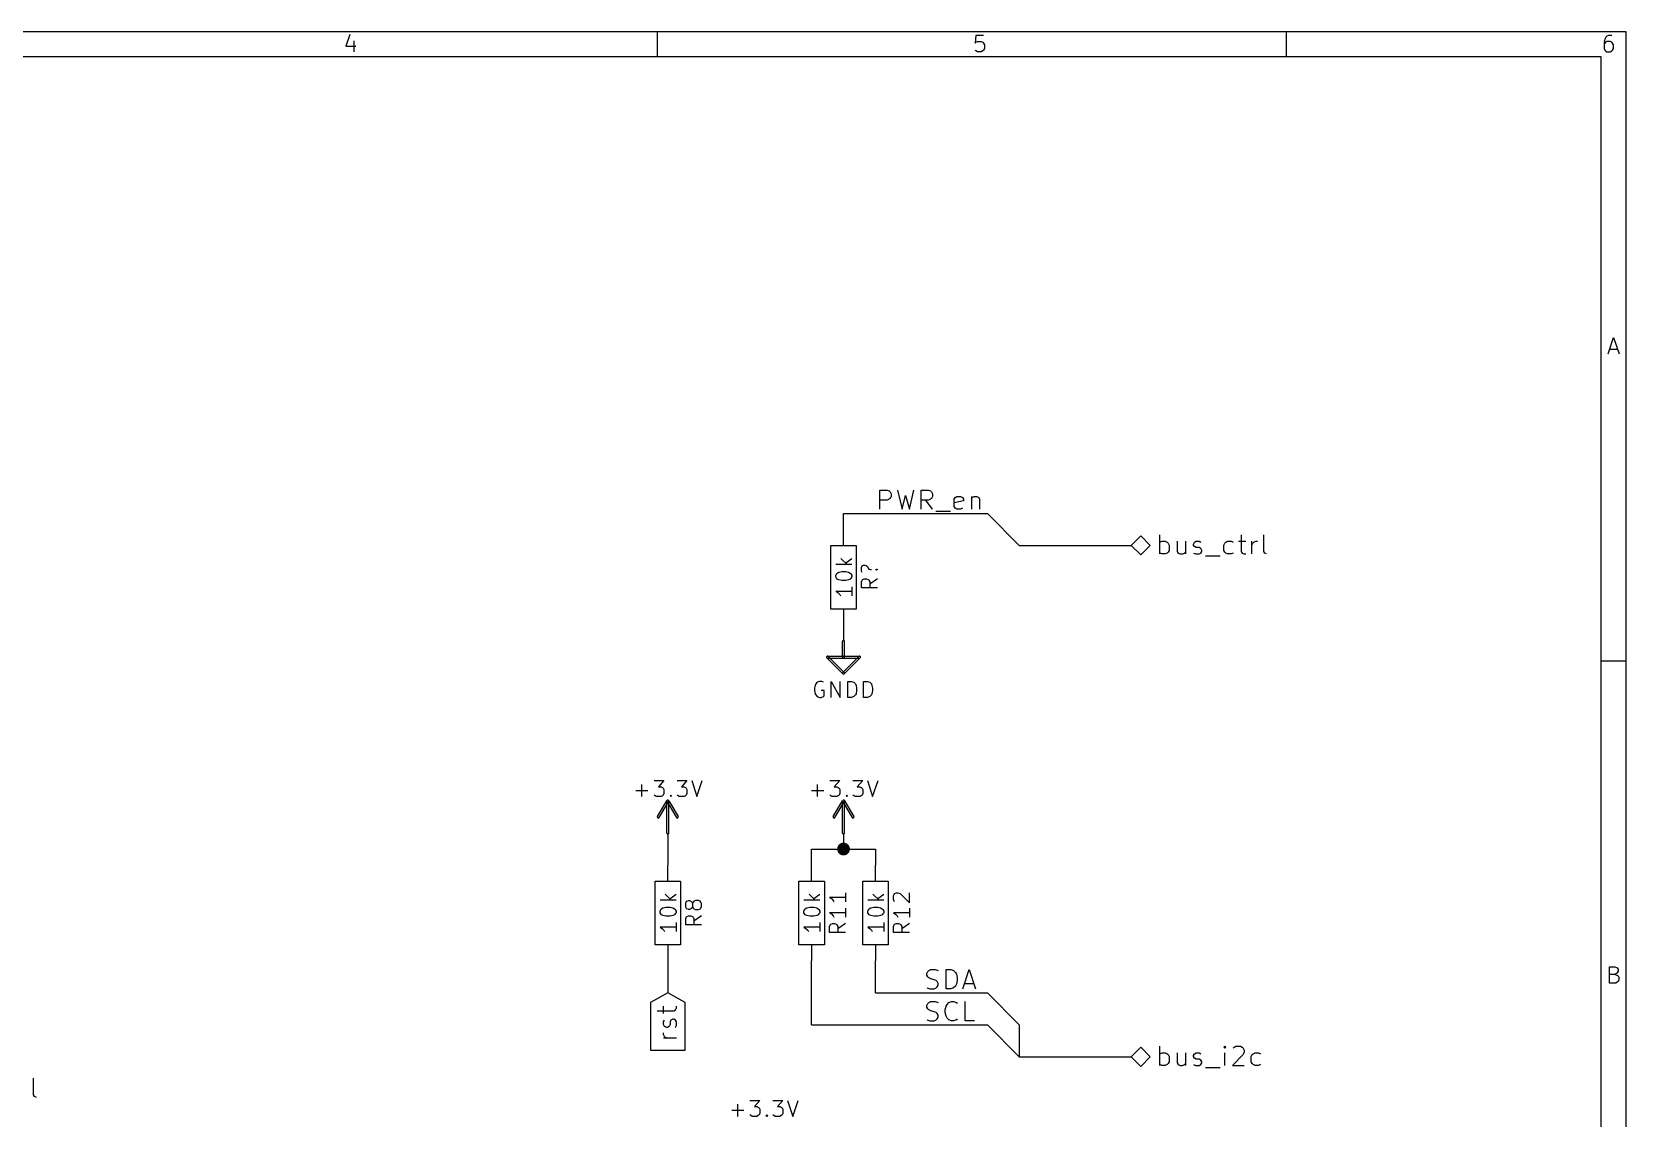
# Model space of a CAD drawing. Extents: x 10 to 287, y -200 to -10.
# Drawn here: x 160.3 to 287, y -96.3 to -10 of the extents above; entities that cross this region are included whole.
import ezdxf

# ---------------------------------------------------------------- set-up
doc = ezdxf.new("R2010")
doc.units = 0
doc.header["$MEASUREMENT"] = 0
doc.layers.add('BLACK', color=7, linetype='CONTINUOUS')
doc.layers.add('WHITE', color=7, linetype='CONTINUOUS')

msp = doc.modelspace()

# ---------------------------------------------------------------- linework, layer by layer
at = {"layer": 'Black'}
for p, q in [((286.995, -10.0076), (10.0076, -10.0076)), ((210.007, -11.9888), (210.007, -10.0076)), ((259.994, -11.9888), (259.994, -10.0076)), ((286.995, -200), (286.995, -10.0076)), ((185.547, -10.2108), (185.242, -11.1506)), ((185.242, -11.1506), (186.03, -11.1506)), ((185.852, -10.7188), (185.852, -11.5824)), ((235.306, -10.287), (235.255, -10.8966)), ((235.255, -10.8966), (235.306, -10.8204)), ((235.915, -10.287), (235.306, -10.287)), ((235.306, -10.8204), (235.433, -10.7696)), ((235.433, -10.7696), (235.737, -10.7696)), ((235.737, -10.7696), (235.864, -10.8204)), ((235.864, -10.8204), (235.915, -10.8966)), ((235.915, -10.8966), (235.991, -11.0236)), ((235.991, -11.3284), (235.915, -11.4554)), ((235.991, -11.0236), (235.991, -11.3284)), ((285.293, -10.5918), (285.242, -10.8204)), ((285.242, -10.8204), (285.242, -11.3284)), ((285.293, -10.8966), (285.242, -11.0236)), ((285.242, -11.3284), (285.293, -11.4554)), ((285.42, -10.3886), (285.293, -10.5918)), ((285.369, -10.8204), (285.293, -10.8966)), ((285.471, -10.7696), (285.369, -10.8204)), ((285.471, -10.3378), (285.42, -10.3886)), ((285.598, -10.287), (285.471, -10.3378)), ((285.725, -10.7696), (285.471, -10.7696)), ((285.852, -10.287), (285.598, -10.287)), ((285.852, -10.8204), (285.725, -10.7696)), ((285.902, -10.8966), (285.852, -10.8204)), ((285.979, -11.0236), (285.902, -10.8966)), ((285.902, -11.4554), (285.979, -11.3284)), ((285.979, -11.3284), (285.979, -11.0236)), ((285.013, -11.9888), (11.9888, -11.9888)), ((235.306, -11.5062), (235.255, -11.4554)), ((235.433, -11.5824), (235.306, -11.5062)), ((235.737, -11.5824), (235.433, -11.5824)), ((235.864, -11.5062), (235.737, -11.5824)), ((235.915, -11.4554), (235.864, -11.5062)), ((285.013, -198.018), (285.013, -11.9888)), ((285.293, -11.4554), (285.369, -11.5062)), ((285.369, -11.5062), (285.471, -11.5824)), ((285.471, -11.5824), (285.725, -11.5824)), ((285.725, -11.5824), (285.852, -11.5062)), ((285.852, -11.5062), (285.902, -11.4554)), ((285.572, -35.5854), (286.004, -34.29)), ((285.699, -35.2044), (286.309, -35.2044)), ((286.004, -34.29), (286.436, -35.5854)), ((224.79, -48.26), (236.22, -48.26)), ((224.79, -49.53), (224.79, -48.26)), ((236.22, -48.26), (238.76, -50.8)), ((224.79, -50.8), (224.79, -49.53)), ((247.65, -50.8), (248.412, -50.038)), ((248.412, -50.038), (249.174, -50.8)), ((249.936, -51.4858), (249.936, -49.9618)), ((249.936, -50.546), (250.088, -50.4698)), ((250.088, -50.4698), (250.368, -50.4698)), ((250.368, -50.4698), (250.52, -50.546)), ((250.52, -50.546), (250.596, -50.6222)), ((250.596, -50.6222), (250.673, -50.7746)), ((251.308, -50.4698), (251.308, -51.2826)), ((251.968, -50.4698), (251.968, -51.4858)), ((252.603, -50.6984), (252.679, -50.546)), ((252.679, -50.546), (252.832, -50.4698)), ((252.832, -50.4698), (253.06, -50.4698)), ((253.06, -50.4698), (253.187, -50.546)), ((255.016, -50.7746), (255.092, -50.6222)), ((255.092, -50.6222), (255.168, -50.546)), ((255.168, -50.546), (255.321, -50.4698)), ((255.321, -50.4698), (255.6, -50.4698)), ((255.6, -50.4698), (255.753, -50.546)), ((256.184, -50.4698), (256.769, -50.4698)), ((256.388, -49.9618), (256.388, -51.2826)), ((257.251, -51.4858), (257.251, -50.4698)), ((257.251, -50.7746), (257.327, -50.6222)), ((257.327, -50.6222), (257.404, -50.546)), ((257.404, -50.546), (257.556, -50.4698)), ((257.556, -50.4698), (257.683, -50.4698)), ((258.191, -51.2826), (258.191, -49.9618)), ((223.774, -55.88), (223.774, -50.8)), ((223.774, -50.8), (225.806, -50.8)), ((224.587, -51.8414), (225.069, -52.324)), ((224.968, -52.197), (225.45, -51.8414)), ((225.806, -50.8), (225.806, -55.88)), ((238.76, -50.8), (247.65, -50.8)), ((248.412, -51.562), (247.65, -50.8)), ((249.174, -50.8), (248.412, -51.562)), ((250.088, -51.4858), (249.936, -51.4096)), ((250.368, -51.4858), (250.088, -51.4858)), ((250.52, -51.4096), (250.368, -51.4858)), ((250.596, -51.3334), (250.52, -51.4096)), ((250.673, -51.2064), (250.596, -51.3334)), ((250.673, -50.7746), (250.673, -51.2064)), ((251.308, -51.2826), (251.384, -51.4096)), ((251.384, -51.4096), (251.536, -51.4858)), ((251.536, -51.4858), (251.739, -51.4858)), ((251.739, -51.4858), (251.892, -51.4096)), ((251.892, -51.4096), (251.968, -51.3334)), ((252.603, -50.7746), (252.603, -50.6984)), ((252.679, -50.9016), (252.603, -50.7746)), ((252.603, -51.4096), (252.755, -51.4858)), ((252.832, -50.9778), (252.679, -50.9016)), ((252.755, -51.4858), (253.06, -51.4858)), ((253.06, -50.9778), (252.832, -50.9778)), ((253.187, -51.054), (253.06, -50.9778)), ((253.06, -51.4858), (253.187, -51.4096)), ((253.263, -51.2064), (253.187, -51.054)), ((253.187, -51.4096), (253.263, -51.2826)), ((253.263, -51.2826), (253.263, -51.2064)), ((253.568, -51.6382), (254.737, -51.6382)), ((255.016, -51.2064), (255.016, -50.7746)), ((255.092, -51.3334), (255.016, -51.2064)), ((255.168, -51.4096), (255.092, -51.3334)), ((255.321, -51.4858), (255.168, -51.4096)), ((255.6, -51.4858), (255.321, -51.4858)), ((255.753, -51.4096), (255.6, -51.4858)), ((256.388, -51.2826), (256.464, -51.4096)), ((256.464, -51.4096), (256.616, -51.4858)), ((256.616, -51.4858), (256.769, -51.4858)), ((258.267, -51.4096), (258.191, -51.2826)), ((258.42, -51.4858), (258.267, -51.4096)), ((225.45, -52.324), (224.18, -52.324)), ((224.18, -53.1876), (224.231, -53.0606)), ((224.18, -53.3146), (224.18, -53.1876)), ((224.231, -53.0606), (224.282, -53.0098)), ((224.282, -53.0098), (224.409, -52.9336)), ((224.409, -52.9336), (224.663, -52.8828)), ((224.663, -52.8828), (224.968, -52.8828)), ((224.968, -52.8828), (225.196, -52.9336)), ((225.196, -52.9336), (225.323, -53.0098)), ((225.323, -53.0098), (225.374, -53.0606)), ((225.374, -53.0606), (225.45, -53.1876)), ((225.45, -53.1876), (225.45, -53.3146)), ((224.231, -53.4162), (224.18, -53.3146)), ((225.45, -54.4576), (224.18, -54.4576)), ((224.18, -54.4576), (224.358, -54.5846)), ((224.282, -53.4924), (224.231, -53.4162)), ((224.409, -53.5432), (224.282, -53.4924)), ((224.663, -53.594), (224.409, -53.5432)), ((224.968, -53.594), (224.663, -53.594)), ((225.196, -53.5432), (224.968, -53.594)), ((225.323, -53.4924), (225.196, -53.5432)), ((225.374, -53.4162), (225.323, -53.4924)), ((225.45, -53.3146), (225.374, -53.4162)), ((225.45, -54.102), (225.45, -54.8132)), ((224.358, -54.5846), (224.485, -54.7116)), ((224.485, -54.7116), (224.536, -54.8132)), ((225.806, -55.88), (223.774, -55.88)), ((224.79, -55.88), (224.79, -57.15)), ((224.79, -57.15), (224.79, -58.42)), ((224.714, -59.69), (224.714, -58.42)), ((224.866, -59.69), (224.866, -58.42)), ((224.739, -61.0108), (223.469, -59.7408)), ((223.52, -59.6138), (224.79, -59.6138)), ((223.52, -59.7662), (224.79, -59.7662)), ((224.841, -60.9092), (223.571, -59.6392)), ((226.009, -59.6392), (224.739, -60.9092)), ((224.79, -59.6138), (226.06, -59.6138)), ((224.79, -59.7662), (226.06, -59.7662)), ((226.111, -59.7408), (224.841, -61.0108)), ((286.995, -59.9948), (285.013, -59.9948)), ((222.529, -61.9252), (222.479, -62.1538)), ((222.58, -61.7982), (222.529, -61.9252)), ((222.707, -61.6712), (222.58, -61.7982)), ((222.885, -61.6204), (222.707, -61.6712)), ((223.063, -61.6204), (222.885, -61.6204)), ((223.19, -61.6712), (223.063, -61.6204)), ((223.799, -62.8904), (223.799, -61.6204)), ((223.799, -61.6204), (224.511, -62.8904)), ((224.511, -62.8904), (224.511, -61.6204)), ((225.12, -62.8904), (225.12, -61.6204)), ((225.12, -61.6204), (225.425, -61.6204)), ((225.425, -61.6204), (225.603, -61.6712)), ((225.603, -61.6712), (225.73, -61.7982)), ((225.73, -61.7982), (225.781, -61.9252)), ((225.781, -61.9252), (225.831, -62.1538)), ((226.39, -62.8904), (226.39, -61.6204)), ((226.39, -61.6204), (226.695, -61.6204)), ((226.695, -61.6204), (226.873, -61.6712)), ((226.873, -61.6712), (227, -61.7982)), ((227, -61.7982), (227.051, -61.9252)), ((227.051, -61.9252), (227.101, -62.1538)), ((222.479, -62.1538), (222.479, -62.3316)), ((222.479, -62.3316), (222.529, -62.5856)), ((222.529, -62.5856), (222.58, -62.6872)), ((222.58, -62.6872), (222.707, -62.8142)), ((222.707, -62.8142), (222.885, -62.8904)), ((222.885, -62.8904), (223.012, -62.8904)), ((223.241, -62.3316), (223.012, -62.3316)), ((223.012, -62.8904), (223.19, -62.8142)), ((223.19, -62.8142), (223.241, -62.7634)), ((223.241, -62.7634), (223.241, -62.3316)), ((225.425, -62.8904), (225.12, -62.8904)), ((225.603, -62.8142), (225.425, -62.8904)), ((225.73, -62.6872), (225.603, -62.8142)), ((225.781, -62.5856), (225.73, -62.6872)), ((225.831, -62.3316), (225.781, -62.5856)), ((225.831, -62.1538), (225.831, -62.3316)), ((226.695, -62.8904), (226.39, -62.8904)), ((226.873, -62.8142), (226.695, -62.8904)), ((227, -62.6872), (226.873, -62.8142)), ((227.051, -62.5856), (227, -62.6872)), ((227.101, -62.3316), (227.051, -62.5856)), ((227.101, -62.1538), (227.101, -62.3316)), ((209.728, -69.4944), (210.515, -69.4944)), ((210.515, -69.4944), (210.083, -69.977)), ((211.557, -69.4944), (212.344, -69.4944)), ((212.344, -69.4944), (211.912, -69.977)), ((212.725, -69.4944), (213.131, -70.7644)), ((213.131, -70.7644), (213.563, -69.4944)), ((223.698, -69.4944), (224.485, -69.4944)), ((224.485, -69.4944), (224.053, -69.977)), ((225.527, -69.4944), (226.314, -69.4944)), ((226.314, -69.4944), (225.882, -69.977)), ((226.695, -69.4944), (227.101, -70.7644)), ((227.101, -70.7644), (227.533, -69.4944)), ((208.28, -70.2818), (209.245, -70.2818)), ((208.763, -70.7644), (208.763, -69.7992)), ((209.804, -70.6882), (209.728, -70.6374)), ((209.906, -70.7644), (209.804, -70.6882)), ((210.287, -70.7644), (209.906, -70.7644)), ((210.083, -69.977), (210.287, -69.977)), ((210.287, -69.977), (210.388, -70.0278)), ((210.388, -70.6882), (210.287, -70.7644)), ((210.388, -70.0278), (210.464, -70.0786)), ((210.464, -70.6374), (210.388, -70.6882)), ((210.464, -70.0786), (210.515, -70.2056)), ((210.515, -70.5104), (210.464, -70.6374)), ((210.515, -70.2056), (210.515, -70.5104)), ((211.023, -70.6882), (211.074, -70.6374)), ((211.074, -70.7644), (211.023, -70.6882)), ((211.074, -70.6374), (211.125, -70.6882)), ((211.074, -70.6374), (211.074, -70.7644)), ((211.125, -70.6882), (211.074, -70.7644)), ((211.633, -70.6882), (211.557, -70.6374)), ((211.734, -70.7644), (211.633, -70.6882)), ((212.115, -70.7644), (211.734, -70.7644)), ((211.912, -69.977), (212.115, -69.977)), ((212.115, -69.977), (212.217, -70.0278)), ((212.217, -70.6882), (212.115, -70.7644)), ((212.217, -70.0278), (212.293, -70.0786)), ((212.293, -70.6374), (212.217, -70.6882)), ((212.293, -70.0786), (212.344, -70.2056)), ((212.344, -70.5104), (212.293, -70.6374)), ((212.344, -70.2056), (212.344, -70.5104)), ((222.25, -70.2818), (223.215, -70.2818)), ((222.733, -70.7644), (222.733, -69.7992)), ((223.774, -70.6882), (223.698, -70.6374)), ((223.876, -70.7644), (223.774, -70.6882)), ((224.257, -70.7644), (223.876, -70.7644)), ((224.053, -69.977), (224.257, -69.977)), ((224.257, -69.977), (224.358, -70.0278)), ((224.358, -70.6882), (224.257, -70.7644)), ((224.358, -70.0278), (224.434, -70.0786)), ((224.434, -70.6374), (224.358, -70.6882)), ((224.434, -70.0786), (224.485, -70.2056)), ((224.485, -70.5104), (224.434, -70.6374)), ((224.485, -70.2056), (224.485, -70.5104)), ((224.993, -70.6882), (225.044, -70.6374)), ((225.044, -70.7644), (224.993, -70.6882)), ((225.044, -70.6374), (225.095, -70.6882)), ((225.044, -70.6374), (225.044, -70.7644)), ((225.095, -70.6882), (225.044, -70.7644)), ((225.603, -70.6882), (225.527, -70.6374)), ((225.704, -70.7644), (225.603, -70.6882)), ((226.085, -70.7644), (225.704, -70.7644)), ((225.882, -69.977), (226.085, -69.977)), ((226.085, -69.977), (226.187, -70.0278)), ((226.187, -70.6882), (226.085, -70.7644)), ((226.187, -70.0278), (226.263, -70.0786)), ((226.263, -70.6374), (226.187, -70.6882)), ((226.263, -70.0786), (226.314, -70.2056)), ((226.314, -70.5104), (226.263, -70.6374)), ((226.314, -70.2056), (226.314, -70.5104)), ((210.007, -72.3392), (210.744, -71.0946)), ((210.134, -72.4154), (210.871, -71.1708)), ((210.744, -73.66), (210.744, -71.12)), ((210.769, -71.1708), (211.506, -72.4154)), ((210.896, -71.0946), (211.633, -72.3392)), ((210.896, -73.66), (210.896, -71.12)), ((223.977, -72.3392), (224.714, -71.0946)), ((224.104, -72.4154), (224.841, -71.1708)), ((224.714, -73.66), (224.714, -71.12)), ((224.739, -71.1708), (225.476, -72.4154)), ((224.866, -71.0946), (225.603, -72.3392)), ((224.866, -73.66), (224.866, -71.12)), ((210.82, -73.66), (210.82, -76.2)), ((224.79, -73.66), (224.79, -74.93)), ((222.25, -76.2), (222.25, -74.93)), ((222.25, -74.93), (227.33, -74.93)), ((227.33, -74.93), (227.33, -76.2)), ((210.82, -77.47), (210.82, -76.2)), ((222.25, -77.47), (222.25, -76.2)), ((227.33, -77.47), (227.33, -76.2)), ((209.804, -82.55), (209.804, -77.47)), ((209.804, -77.47), (211.836, -77.47)), ((210.617, -78.5114), (211.099, -78.994)), ((210.998, -78.867), (211.48, -78.5114)), ((211.836, -77.47), (211.836, -82.55)), ((221.234, -82.55), (221.234, -77.47)), ((221.234, -77.47), (223.266, -77.47)), ((222.047, -78.5114), (222.529, -78.994)), ((222.428, -78.867), (222.91, -78.5114)), ((223.266, -77.47), (223.266, -82.55)), ((226.314, -82.55), (226.314, -77.47)), ((226.314, -77.47), (228.346, -77.47)), ((227.127, -78.5114), (227.609, -78.994)), ((227.508, -78.867), (227.99, -78.5114)), ((228.346, -77.47), (228.346, -82.55)), ((211.48, -78.994), (210.21, -78.994)), ((210.21, -79.8576), (210.261, -79.7306)), ((210.261, -79.7306), (210.312, -79.6798)), ((210.312, -79.6798), (210.439, -79.6036)), ((210.439, -79.6036), (210.693, -79.5528)), ((210.693, -79.5528), (210.998, -79.5528)), ((210.998, -79.5528), (211.226, -79.6036)), ((211.226, -79.6036), (211.353, -79.6798)), ((211.353, -79.6798), (211.404, -79.7306)), ((211.404, -79.7306), (211.48, -79.8576)), ((222.91, -78.994), (221.64, -78.994)), ((221.64, -79.8576), (221.691, -79.7306)), ((221.691, -79.7306), (221.742, -79.6798)), ((221.742, -79.6798), (221.869, -79.6036)), ((221.869, -79.6036), (222.123, -79.5528)), ((222.123, -79.5528), (222.428, -79.5528)), ((222.428, -79.5528), (222.656, -79.6036)), ((222.656, -79.6036), (222.783, -79.6798)), ((222.783, -79.6798), (222.834, -79.7306)), ((222.834, -79.7306), (222.91, -79.8576)), ((227.99, -78.994), (226.72, -78.994)), ((226.72, -79.8576), (226.771, -79.7306)), ((226.771, -79.7306), (226.822, -79.6798)), ((226.822, -79.6798), (226.949, -79.6036)), ((226.949, -79.6036), (227.203, -79.5528)), ((227.203, -79.5528), (227.508, -79.5528)), ((227.508, -79.5528), (227.736, -79.6036)), ((227.736, -79.6036), (227.863, -79.6798)), ((227.863, -79.6798), (227.914, -79.7306)), ((227.914, -79.7306), (227.99, -79.8576)), ((210.21, -79.9846), (210.21, -79.8576)), ((210.261, -80.0862), (210.21, -79.9846)), ((210.312, -80.1624), (210.261, -80.0862)), ((210.439, -80.2132), (210.312, -80.1624)), ((210.693, -80.264), (210.439, -80.2132)), ((210.998, -80.264), (210.693, -80.264)), ((211.226, -80.2132), (210.998, -80.264)), ((211.353, -80.1624), (211.226, -80.2132)), ((211.404, -80.0862), (211.353, -80.1624)), ((211.48, -79.9846), (211.404, -80.0862)), ((211.48, -79.8576), (211.48, -79.9846)), ((211.48, -80.772), (211.48, -81.4832)), ((221.64, -79.9846), (221.64, -79.8576)), ((221.691, -80.0862), (221.64, -79.9846)), ((221.742, -80.1624), (221.691, -80.0862)), ((221.869, -80.2132), (221.742, -80.1624)), ((222.123, -80.264), (221.869, -80.2132)), ((222.428, -80.264), (222.123, -80.264)), ((222.656, -80.2132), (222.428, -80.264)), ((222.783, -80.1624), (222.656, -80.2132)), ((222.834, -80.0862), (222.783, -80.1624)), ((222.91, -79.9846), (222.834, -80.0862)), ((222.91, -79.8576), (222.91, -79.9846)), ((222.91, -80.772), (222.91, -81.4832)), ((226.72, -79.9846), (226.72, -79.8576)), ((226.771, -80.0862), (226.72, -79.9846)), ((226.822, -80.1624), (226.771, -80.0862)), ((226.949, -80.2132), (226.822, -80.1624)), ((227.203, -80.264), (226.949, -80.2132)), ((227.508, -80.264), (227.203, -80.264)), ((227.736, -80.2132), (227.508, -80.264)), ((227.863, -80.1624), (227.736, -80.2132)), ((227.914, -80.0862), (227.863, -80.1624)), ((227.99, -79.9846), (227.914, -80.0862)), ((227.99, -79.8576), (227.99, -79.9846)), ((227.99, -80.772), (227.99, -81.4832)), ((211.48, -81.1276), (210.21, -81.1276)), ((210.21, -81.1276), (210.388, -81.2546)), ((210.388, -81.2546), (210.515, -81.3816)), ((210.515, -81.3816), (210.566, -81.4832)), ((222.91, -81.1276), (221.64, -81.1276)), ((221.64, -81.1276), (221.818, -81.2546)), ((221.818, -81.2546), (221.945, -81.3816)), ((221.945, -81.3816), (221.996, -81.4832)), ((227.99, -81.1276), (226.72, -81.1276)), ((226.72, -81.1276), (226.898, -81.2546)), ((226.898, -81.2546), (227.025, -81.3816)), ((227.025, -81.3816), (227.076, -81.4832)), ((211.836, -82.55), (209.804, -82.55)), ((210.82, -82.55), (210.82, -83.82)), ((223.266, -82.55), (221.234, -82.55)), ((222.25, -82.55), (222.25, -83.82)), ((228.346, -82.55), (226.314, -82.55)), ((227.33, -82.55), (227.33, -83.82)), ((210.82, -83.82), (210.82, -86.36)), ((222.25, -88.9), (222.25, -83.82)), ((227.33, -86.36), (227.33, -83.82)), ((285.674, -85.5726), (285.674, -84.2772)), ((285.674, -84.2772), (286.106, -84.2772)), ((286.106, -84.8868), (285.674, -84.8868)), ((286.106, -84.2772), (286.233, -84.328)), ((286.233, -84.8106), (286.106, -84.8868)), ((286.106, -84.8868), (286.283, -84.9376)), ((286.233, -84.328), (286.283, -84.3788)), ((286.283, -84.7598), (286.233, -84.8106)), ((286.283, -84.3788), (286.36, -84.5058)), ((286.36, -84.6328), (286.283, -84.7598)), ((286.36, -84.5058), (286.36, -84.6328)), ((286.182, -85.5726), (285.674, -85.5726)), ((286.283, -85.4964), (286.182, -85.5726)), ((286.283, -84.9376), (286.36, -85.0138)), ((286.36, -85.4456), (286.283, -85.4964)), ((286.36, -85.0138), (286.41, -85.1408)), ((286.41, -85.3186), (286.36, -85.4456)), ((286.41, -85.1408), (286.41, -85.3186)), ((210.82, -86.36), (209.448, -87.122)), ((209.448, -87.122), (209.448, -90.9066)), ((210.49, -87.9856), (210.49, -87.4014)), ((212.192, -87.122), (210.82, -86.36)), ((211.506, -87.5538), (211.506, -87.4014)), ((212.192, -90.9066), (212.192, -87.122)), ((227.33, -86.36), (236.22, -86.36)), ((236.22, -86.36), (238.76, -88.9)), ((209.982, -87.7824), (211.303, -87.7824)), ((210.49, -88.646), (210.566, -88.519)), ((210.49, -88.8746), (210.49, -88.646)), ((211.074, -88.519), (210.998, -88.646)), ((210.998, -88.646), (210.998, -88.8746)), ((211.226, -88.4428), (211.074, -88.519)), ((211.303, -88.4428), (211.226, -88.4428)), ((211.303, -87.7824), (211.43, -87.7062)), ((211.43, -88.519), (211.303, -88.4428)), ((211.43, -87.7062), (211.506, -87.5538)), ((211.506, -88.646), (211.43, -88.519)), ((211.506, -88.9508), (211.506, -88.646)), ((210.566, -89.027), (210.49, -88.8746)), ((210.49, -89.662), (210.49, -89.535)), ((210.566, -89.8144), (210.49, -89.662)), ((211.506, -89.9668), (210.49, -89.9668)), ((210.718, -89.1032), (210.566, -89.027)), ((210.642, -89.8906), (210.566, -89.8144)), ((210.795, -89.9668), (210.642, -89.8906)), ((210.795, -89.1032), (210.718, -89.1032)), ((210.922, -89.027), (210.795, -89.1032)), ((210.998, -88.8746), (210.922, -89.027)), ((211.43, -89.1032), (211.506, -88.9508)), ((222.25, -88.9), (236.22, -88.9)), ((236.22, -88.9), (238.76, -91.44)), ((238.76, -88.9), (238.76, -91.44)), ((209.448, -90.9066), (210.82, -90.9066)), ((210.82, -90.9066), (212.192, -90.9066)), ((247.65, -91.44), (248.412, -90.678)), ((248.412, -90.678), (249.174, -91.44)), ((249.936, -92.1258), (249.936, -90.6018)), ((249.936, -91.186), (250.088, -91.1098)), ((250.088, -91.1098), (250.368, -91.1098)), ((250.368, -91.1098), (250.52, -91.186)), ((250.52, -91.186), (250.596, -91.2622)), ((251.308, -91.1098), (251.308, -91.9226)), ((251.968, -91.1098), (251.968, -92.1258)), ((252.603, -91.3384), (252.679, -91.186)), ((252.679, -91.186), (252.832, -91.1098)), ((252.832, -91.1098), (253.06, -91.1098)), ((253.06, -91.1098), (253.187, -91.186)), ((255.092, -90.6018), (255.016, -90.678)), ((255.016, -90.678), (255.092, -90.7542)), ((255.168, -90.678), (255.092, -90.6018)), ((255.092, -90.6018), (255.092, -90.7542)), ((255.092, -90.7542), (255.168, -90.678)), ((255.092, -92.1258), (255.092, -91.1098)), ((255.753, -90.7542), (255.829, -90.678)), ((255.829, -90.678), (255.981, -90.6018)), ((255.981, -90.6018), (256.337, -90.6018)), ((256.337, -90.6018), (256.489, -90.678)), ((256.489, -90.678), (256.565, -90.7542)), ((256.565, -90.7542), (256.642, -90.9066)), ((256.642, -91.0336), (256.565, -91.2622)), ((256.642, -90.9066), (256.642, -91.0336)), ((257.277, -91.2622), (257.353, -91.186)), ((257.353, -91.186), (257.505, -91.1098)), ((257.505, -91.1098), (257.785, -91.1098)), ((257.785, -91.1098), (257.937, -91.186)), ((238.76, -91.44), (247.65, -91.44)), ((248.412, -92.202), (247.65, -91.44)), ((249.174, -91.44), (248.412, -92.202)), ((250.088, -92.1258), (249.936, -92.0496)), ((250.368, -92.1258), (250.088, -92.1258)), ((250.52, -92.0496), (250.368, -92.1258)), ((250.596, -91.9734), (250.52, -92.0496)), ((250.596, -91.2622), (250.673, -91.4146)), ((250.673, -91.8464), (250.596, -91.9734)), ((250.673, -91.4146), (250.673, -91.8464)), ((251.308, -91.9226), (251.384, -92.0496)), ((251.384, -92.0496), (251.536, -92.1258)), ((251.536, -92.1258), (251.739, -92.1258)), ((251.739, -92.1258), (251.892, -92.0496)), ((251.892, -92.0496), (251.968, -91.9734)), ((252.603, -91.4146), (252.603, -91.3384)), ((252.679, -91.5416), (252.603, -91.4146)), ((252.603, -92.0496), (252.755, -92.1258)), ((252.832, -91.6178), (252.679, -91.5416)), ((252.755, -92.1258), (253.06, -92.1258)), ((253.06, -91.6178), (252.832, -91.6178)), ((253.187, -91.694), (253.06, -91.6178)), ((253.06, -92.1258), (253.187, -92.0496)), ((253.263, -91.8464), (253.187, -91.694)), ((253.187, -92.0496), (253.263, -91.9226)), ((253.263, -91.9226), (253.263, -91.8464)), ((253.568, -92.2782), (254.737, -92.2782)), ((256.565, -91.2622), (255.702, -92.1258)), ((255.702, -92.1258), (256.642, -92.1258)), ((257.2, -91.4146), (257.277, -91.2622)), ((257.2, -91.8464), (257.2, -91.4146)), ((257.277, -91.9734), (257.2, -91.8464)), ((257.353, -92.0496), (257.277, -91.9734)), ((257.505, -92.1258), (257.353, -92.0496)), ((257.785, -92.1258), (257.505, -92.1258)), ((257.937, -92.0496), (257.785, -92.1258)), ((160.401, -94.4626), (160.401, -93.1418)), ((160.477, -94.5896), (160.401, -94.4626)), ((160.63, -94.6658), (160.477, -94.5896)), ((217.348, -94.8944), (218.135, -94.8944)), ((218.135, -94.8944), (217.703, -95.377)), ((219.177, -94.8944), (219.964, -94.8944)), ((219.964, -94.8944), (219.532, -95.377)), ((220.345, -94.8944), (220.751, -96.1644)), ((220.751, -96.1644), (221.183, -94.8944)), ((215.9, -95.6818), (216.865, -95.6818)), ((216.383, -96.1644), (216.383, -95.1992)), ((217.424, -96.0882), (217.348, -96.0374)), ((217.526, -96.1644), (217.424, -96.0882)), ((217.907, -96.1644), (217.526, -96.1644)), ((217.703, -95.377), (217.907, -95.377)), ((217.907, -95.377), (218.008, -95.4278)), ((218.008, -96.0882), (217.907, -96.1644)), ((218.008, -95.4278), (218.084, -95.4786)), ((218.084, -96.0374), (218.008, -96.0882)), ((218.084, -95.4786), (218.135, -95.6056)), ((218.135, -95.9104), (218.084, -96.0374)), ((218.135, -95.6056), (218.135, -95.9104)), ((218.643, -96.0882), (218.694, -96.0374)), ((218.694, -96.1644), (218.643, -96.0882)), ((218.694, -96.0374), (218.745, -96.0882)), ((218.694, -96.0374), (218.694, -96.1644)), ((218.745, -96.0882), (218.694, -96.1644)), ((219.253, -96.0882), (219.177, -96.0374)), ((219.354, -96.1644), (219.253, -96.0882)), ((219.735, -96.1644), (219.354, -96.1644)), ((219.532, -95.377), (219.735, -95.377)), ((219.735, -95.377), (219.837, -95.4278)), ((219.837, -96.0882), (219.735, -96.1644)), ((219.837, -95.4278), (219.913, -95.4786)), ((219.913, -96.0374), (219.837, -96.0882)), ((219.913, -95.4786), (219.964, -95.6056)), ((219.964, -95.9104), (219.913, -96.0374)), ((219.964, -95.6056), (219.964, -95.9104))]:
    msp.add_line(p, q, dxfattribs=at)
at = {"layer": 'Black', "const_width": 0.508}
msp.add_lwpolyline([(224.536, -74.93, 1), (225.044, -74.93, 1)], format="xyb", close=True, dxfattribs=at)
at = {"layer": 'Black'}
for centre, start, end in [((224.79, -58.42), 360, 540), ((223.52, -59.69), 405, 585), ((223.52, -59.69), 90, 270), ((224.79, -59.69), 90, 270), ((224.79, -59.69), 180, 360), ((224.79, -59.69), 270, 450), ((226.06, -59.69), 315, 495), ((226.06, -59.69), 270, 450), ((224.79, -60.96), 495, 675), ((224.79, -60.96), 225, 405), ((210.82, -71.12), 360, 540), ((210.82, -71.12), 30.9638, 210.964), ((210.82, -71.12), 329.036, 509.036), ((224.79, -71.12), 360, 540), ((224.79, -71.12), 30.9638, 210.964), ((224.79, -71.12), 329.036, 509.036), ((210.058, -72.39), 149.036, 329.036), ((211.582, -72.39), 210.964, 390.964), ((224.028, -72.39), 149.036, 329.036), ((225.552, -72.39), 210.964, 390.964), ((210.82, -73.66), 180, 360), ((224.79, -73.66), 180, 360)]:
    msp.add_arc(centre, 0.0762, start, end, dxfattribs=at)
at = {"layer": 'White'}
for p, q in [((227.686, -47.9298), (227.686, -46.4058)), ((227.686, -46.4058), (228.27, -46.4058)), ((228.27, -46.4058), (228.422, -46.482)), ((228.422, -46.482), (228.498, -46.5582)), ((228.498, -46.5582), (228.575, -46.7106)), ((228.575, -46.7106), (228.575, -46.9138)), ((229.083, -46.4058), (229.438, -47.9298)), ((229.438, -47.9298), (229.718, -46.8376)), ((229.718, -46.8376), (230.022, -47.9298)), ((230.022, -47.9298), (230.378, -46.4058)), ((230.962, -47.9298), (230.962, -46.4058)), ((230.962, -46.4058), (231.546, -46.4058)), ((231.546, -46.4058), (231.699, -46.482)), ((231.699, -46.482), (231.775, -46.5582)), ((231.775, -46.5582), (231.851, -46.7106)), ((231.851, -46.7106), (231.851, -46.9138)), ((228.27, -47.2186), (227.686, -47.2186)), ((228.422, -47.1424), (228.27, -47.2186)), ((228.498, -47.0662), (228.422, -47.1424)), ((228.575, -46.9138), (228.498, -47.0662)), ((231.546, -47.2186), (230.962, -47.2186)), ((231.851, -47.9298), (231.343, -47.2186)), ((231.699, -47.1424), (231.546, -47.2186)), ((231.775, -47.0662), (231.699, -47.1424)), ((231.851, -46.9138), (231.775, -47.0662)), ((232.131, -48.0822), (233.299, -48.0822)), ((233.578, -47.1424), (233.655, -46.99)), ((233.578, -47.7266), (233.578, -47.1424)), ((234.315, -47.2694), (233.578, -47.4218)), ((233.655, -47.8536), (233.578, -47.7266)), ((233.655, -46.99), (233.807, -46.9138)), ((233.807, -47.9298), (233.655, -47.8536)), ((233.807, -46.9138), (234.086, -46.9138)), ((234.086, -47.9298), (233.807, -47.9298)), ((234.086, -46.9138), (234.239, -46.99)), ((234.239, -47.8536), (234.086, -47.9298)), ((234.239, -46.99), (234.315, -47.1424)), ((234.315, -47.1424), (234.315, -47.2694)), ((234.95, -46.9138), (234.95, -47.9298)), ((234.95, -47.0662), (235.026, -46.99)), ((235.026, -46.99), (235.179, -46.9138)), ((235.179, -46.9138), (235.382, -46.9138)), ((235.382, -46.9138), (235.534, -46.99)), ((235.534, -46.99), (235.61, -47.1424)), ((235.61, -47.1424), (235.61, -47.9298)), ((226.212, -52.5526), (226.263, -52.4256)), ((226.212, -52.8574), (226.212, -52.5526)), ((226.263, -52.959), (226.212, -52.8574)), ((226.263, -52.4256), (226.39, -52.3748)), ((226.39, -52.3748), (226.517, -52.3748)), ((226.517, -52.3748), (226.619, -52.4256)), ((226.619, -52.4256), (226.695, -52.4764)), ((226.695, -52.4764), (226.746, -52.6034)), ((226.746, -52.6034), (226.797, -52.6796)), ((226.797, -52.6796), (226.924, -52.7304)), ((226.924, -52.7304), (227, -52.7304)), ((227.355, -52.7304), (227.406, -52.6796)), ((227.406, -52.7812), (227.355, -52.7304)), ((227.355, -52.7304), (227.482, -52.7304)), ((227.406, -52.6796), (227.482, -52.7304)), ((227.482, -52.7304), (227.406, -52.7812)), ((226.212, -53.6956), (226.263, -53.5686)), ((226.212, -54.1782), (226.212, -53.6956)), ((227.482, -54.1782), (226.212, -54.1782)), ((226.263, -53.5686), (226.314, -53.5178)), ((226.314, -53.5178), (226.441, -53.467)), ((226.441, -53.467), (226.619, -53.467)), ((226.619, -53.467), (226.746, -53.5178)), ((226.746, -53.5178), (226.797, -53.5686)), ((226.797, -53.5686), (226.873, -53.6956)), ((227.482, -53.467), (226.873, -53.8734)), ((226.873, -53.6956), (226.873, -54.1782)), ((224.942, -78.4098), (224.942, -79.121)), ((228.752, -78.6384), (228.803, -78.5368)), ((228.803, -78.5368), (228.854, -78.4606)), ((228.854, -78.4606), (228.981, -78.4098)), ((228.981, -78.4098), (229.108, -78.4098)), ((229.108, -78.4098), (229.286, -78.4606)), ((229.286, -78.4606), (230.022, -79.1972)), ((230.022, -79.1972), (230.022, -78.4098)), ((212.242, -79.248), (212.293, -79.1464)), ((212.242, -79.502), (212.242, -79.248)), ((212.293, -79.629), (212.242, -79.502)), ((212.293, -79.1464), (212.344, -79.0702)), ((212.344, -79.6798), (212.293, -79.629)), ((212.344, -79.0702), (212.471, -79.0194)), ((212.471, -79.7306), (212.344, -79.6798)), ((212.471, -79.0194), (212.547, -79.0194)), ((212.547, -79.7306), (212.471, -79.7306)), ((212.547, -79.0194), (212.649, -79.0702)), ((212.649, -79.6798), (212.547, -79.7306)), ((212.649, -79.0702), (212.725, -79.1464)), ((212.725, -79.629), (212.649, -79.6798)), ((212.725, -79.1464), (212.776, -79.248)), ((212.776, -79.502), (212.725, -79.629)), ((212.827, -79.1464), (212.776, -79.248)), ((212.776, -79.248), (212.776, -79.502)), ((212.776, -79.502), (212.827, -79.629)), ((212.903, -79.0702), (212.827, -79.1464)), ((212.827, -79.629), (212.903, -79.6798)), ((213.03, -79.0194), (212.903, -79.0702)), ((212.903, -79.6798), (213.03, -79.7306)), ((213.258, -79.0194), (213.03, -79.0194)), ((213.03, -79.7306), (213.258, -79.7306)), ((213.385, -79.0702), (213.258, -79.0194)), ((213.258, -79.7306), (213.385, -79.6798)), ((213.436, -79.1464), (213.385, -79.0702)), ((213.385, -79.6798), (213.436, -79.629)), ((213.512, -79.248), (213.436, -79.1464)), ((213.436, -79.629), (213.512, -79.502)), ((213.512, -79.502), (213.512, -79.248)), ((224.942, -78.7654), (223.672, -78.7654)), ((223.672, -78.7654), (223.85, -78.8924)), ((223.85, -78.8924), (223.977, -79.0194)), ((223.977, -79.0194), (224.028, -79.121)), ((224.942, -79.629), (224.942, -80.3402)), ((228.752, -78.9432), (228.752, -78.6384)), ((228.803, -79.0702), (228.752, -78.9432)), ((228.854, -79.121), (228.803, -79.0702)), ((230.022, -79.629), (230.022, -80.3402)), ((212.242, -80.4672), (212.293, -80.3402)), ((212.242, -80.9498), (212.242, -80.4672)), ((213.512, -80.9498), (212.242, -80.9498)), ((212.293, -80.3402), (212.344, -80.2894)), ((212.344, -80.2894), (212.471, -80.2386)), ((212.471, -80.2386), (212.649, -80.2386)), ((212.649, -80.2386), (212.776, -80.2894)), ((212.776, -80.2894), (212.827, -80.3402)), ((212.827, -80.3402), (212.903, -80.4672)), ((213.512, -80.2386), (212.903, -80.645)), ((212.903, -80.4672), (212.903, -80.9498)), ((224.942, -79.9846), (223.672, -79.9846)), ((223.672, -79.9846), (223.85, -80.1116)), ((223.672, -81.0768), (223.723, -80.9498)), ((223.672, -81.5594), (223.672, -81.0768)), ((223.723, -80.9498), (223.774, -80.899)), ((223.774, -80.899), (223.901, -80.8482)), ((223.85, -80.1116), (223.977, -80.2386)), ((223.901, -80.8482), (224.079, -80.8482)), ((223.977, -80.2386), (224.028, -80.3402)), ((224.079, -80.8482), (224.206, -80.899)), ((224.206, -80.899), (224.257, -80.9498)), ((224.257, -80.9498), (224.333, -81.0768)), ((224.942, -80.8482), (224.333, -81.2546)), ((224.333, -81.0768), (224.333, -81.5594)), ((230.022, -79.9846), (228.752, -79.9846)), ((228.752, -79.9846), (228.93, -80.1116)), ((228.752, -81.0768), (228.803, -80.9498)), ((228.752, -81.5594), (228.752, -81.0768)), ((228.803, -80.9498), (228.854, -80.899)), ((228.854, -80.899), (228.981, -80.8482)), ((228.93, -80.1116), (229.057, -80.2386)), ((228.981, -80.8482), (229.159, -80.8482)), ((229.057, -80.2386), (229.108, -80.3402)), ((229.159, -80.8482), (229.286, -80.899)), ((229.286, -80.899), (229.337, -80.9498)), ((229.337, -80.9498), (229.413, -81.0768)), ((230.022, -80.8482), (229.413, -81.2546)), ((229.413, -81.0768), (229.413, -81.5594)), ((224.942, -81.5594), (223.672, -81.5594)), ((230.022, -81.5594), (228.752, -81.5594)), ((231.419, -84.8106), (231.496, -84.6582)), ((231.419, -84.9376), (231.419, -84.8106)), ((231.496, -84.6582), (231.572, -84.582)), ((231.572, -84.582), (231.724, -84.5058)), ((231.724, -84.5058), (232.08, -84.5058)), ((232.08, -84.5058), (232.308, -84.582)), ((232.943, -86.0298), (232.943, -84.5058)), ((232.943, -84.5058), (233.324, -84.5058)), ((233.324, -84.5058), (233.528, -84.582)), ((233.528, -84.582), (233.68, -84.7344)), ((233.68, -84.7344), (233.756, -84.8614)), ((233.756, -84.8614), (233.832, -85.1662)), ((234.264, -86.0298), (234.772, -84.5058)), ((234.772, -84.5058), (235.28, -86.0298)), ((231.496, -85.09), (231.419, -84.9376)), ((231.419, -85.9536), (231.648, -86.0298)), ((231.572, -85.1662), (231.496, -85.09)), ((231.724, -85.2424), (231.572, -85.1662)), ((231.648, -86.0298), (232.004, -86.0298)), ((232.004, -85.3186), (231.724, -85.2424)), ((232.156, -85.3694), (232.004, -85.3186)), ((232.004, -86.0298), (232.156, -85.9536)), ((232.232, -85.4456), (232.156, -85.3694)), ((232.156, -85.9536), (232.232, -85.8774)), ((232.308, -85.598), (232.232, -85.4456)), ((232.232, -85.8774), (232.308, -85.7504)), ((232.308, -85.7504), (232.308, -85.598)), ((233.324, -86.0298), (232.943, -86.0298)), ((233.528, -85.9536), (233.324, -86.0298)), ((233.68, -85.8266), (233.528, -85.9536)), ((233.756, -85.6742), (233.68, -85.8266)), ((233.832, -85.3694), (233.756, -85.6742)), ((233.832, -85.1662), (233.832, -85.3694)), ((234.391, -85.598), (235.128, -85.598)), ((231.419, -87.3506), (231.496, -87.1982)), ((231.419, -87.4776), (231.419, -87.3506)), ((231.496, -87.1982), (231.572, -87.122)), ((231.572, -87.122), (231.724, -87.0458)), ((231.724, -87.0458), (232.08, -87.0458)), ((232.08, -87.0458), (232.308, -87.122)), ((232.867, -87.7062), (232.943, -87.4014)), ((232.943, -87.4014), (233.02, -87.2744)), ((233.02, -87.2744), (233.172, -87.122)), ((233.172, -87.122), (233.375, -87.0458)), ((233.375, -87.0458), (233.528, -87.0458)), ((233.528, -87.0458), (233.756, -87.122)), ((233.756, -87.122), (233.832, -87.1982)), ((234.467, -88.5698), (234.467, -87.0458)), ((231.496, -87.63), (231.419, -87.4776)), ((231.419, -88.4936), (231.648, -88.5698)), ((231.572, -87.7062), (231.496, -87.63)), ((231.724, -87.7824), (231.572, -87.7062)), ((231.648, -88.5698), (232.004, -88.5698)), ((232.004, -87.8586), (231.724, -87.7824)), ((232.156, -87.9094), (232.004, -87.8586)), ((232.004, -88.5698), (232.156, -88.4936)), ((232.232, -87.9856), (232.156, -87.9094)), ((232.156, -88.4936), (232.232, -88.4174)), ((232.308, -88.138), (232.232, -87.9856)), ((232.232, -88.4174), (232.308, -88.2904)), ((232.308, -88.2904), (232.308, -88.138)), ((232.867, -87.9094), (232.867, -87.7062)), ((232.943, -88.2142), (232.867, -87.9094)), ((233.02, -88.3666), (232.943, -88.2142)), ((233.172, -88.4936), (233.02, -88.3666)), ((233.375, -88.5698), (233.172, -88.4936)), ((233.528, -88.5698), (233.375, -88.5698)), ((233.756, -88.4936), (233.528, -88.5698)), ((233.832, -88.4174), (233.756, -88.4936)), ((235.204, -88.5698), (234.467, -88.5698))]:
    msp.add_line(p, q, dxfattribs=at)

doc.saveas('drawing.dxf')
